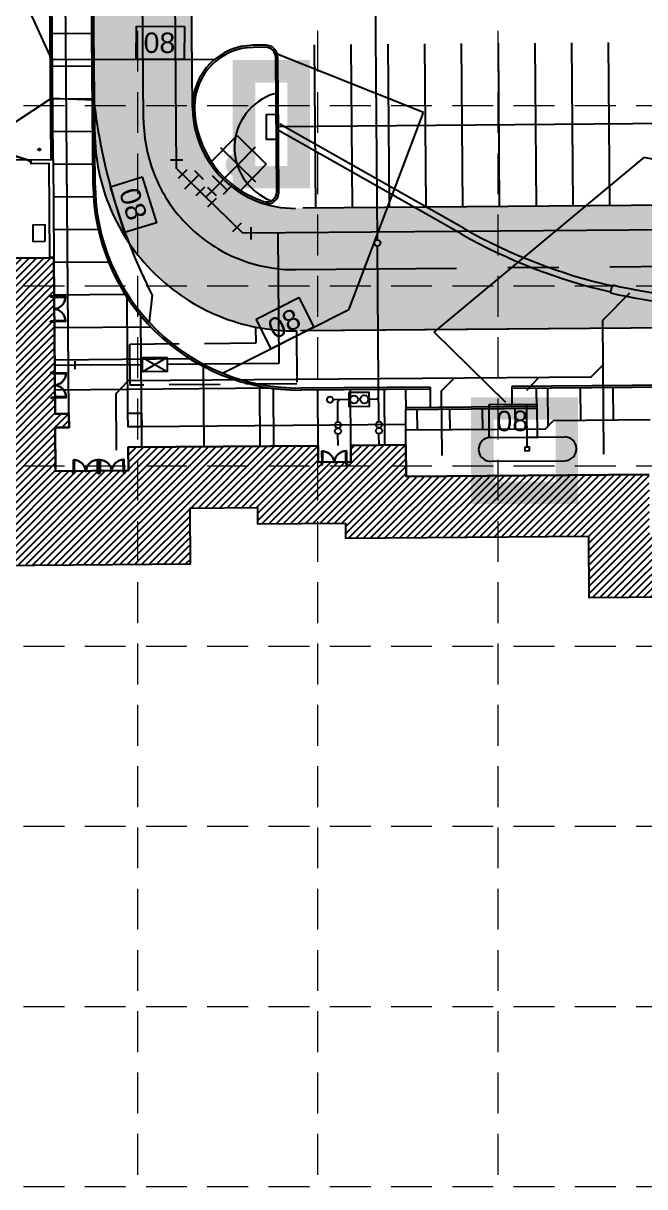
# Model space of a CAD drawing. Header units: feet. Extents: x 2467609 to 2470436, y 7119976 to 7121745.
# Drawn here: x 2468465.2 to 2468617.3, y 7120860.5 to 7121145.3 of the extents above; entities that cross this region are included whole.
import ezdxf
from ezdxf.enums import TextEntityAlignment as Align

# ---------------------------------------------------------------- set-up
doc = ezdxf.new("R2010")
doc.units = ezdxf.units.FT
doc.header["$LTSCALE"] = 100
doc.header["$MEASUREMENT"] = 0
for name, pattern in [('06117 BASE$0$CENTER2', [1.125, 0.75, -0.125, 0.125, -0.125]), ('06117 BASE$0$STRIPE', [1.2, 1, -0.2]), ('06117 WS Base$0$DASHED_SS3', [1.1, 1, -0.1]), ('06117 WS Base$0$HIDDEN2', [0.1875, 0.125, -0.0625]), ('HIDDEN', [0.375, 0.25, -0.125]), ('SDASH', [0.15, 0.1, -0.05]), ('STRIPE', [1.2, 1, -0.2])]:
    doc.linetypes.add(name, pattern=pattern)
for name, color, linetype, lineweight in [('06117 BASE$0$A-BLDG1-HATCH', 253, 'Continuous', 25), ('06117 BASE$0$A-Door-Outside', 253, 'Continuous', 30), ('06117 BASE$0$A-DUMPSTER', 8, 'Continuous', 25), ('06117 BASE$0$C-sidewk-strip', 253, 'Continuous', 25), ('06117 BASE$0$CP Inlet', 253, 'Continuous', 25), ('06117 BASE$0$CPCL', 253, '06117 BASE$0$CENTER2', 25), ('06117 BASE$0$CPCURB', 8, 'Continuous', 25), ('06117 BASE$0$CPCURB2', 8, 'Continuous', 25), ('06117 BASE$0$CPSTRIPE', 253, 'Continuous', 25), ('06117 BASE$0$CPWALK', 8, 'Continuous', 25)]:
    doc.layers.add(name, color=color, linetype=linetype, lineweight=lineweight)
for name, color, linetype in [('06117 BASE$0$BLDG-Exterior', 3, 'Continuous'), ('06117 BASE$0$firelane', 8, '06117 BASE$0$STRIPE'), ('06117 WS Base$0$CPFIT', 7, 'Continuous'), ('06117 WS Base$0$CPSEWER', 7, '06117 WS Base$0$DASHED_SS3'), ('06117 WS Base$0$CPSEWER-FIT1', 8, 'Continuous'), ('06117 WS Base$0$CPSEWER-FIT2', 7, 'Continuous'), ('06117 WS Base$0$CPWATER', 7, 'Continuous'), ('06117 WS Base$0$CPWATER Connect', 7, 'Continuous'), ('06117 WS Base$0$WTR-ESMT', 8, '06117 WS Base$0$HIDDEN2'), ('CPCONT', 253, 'Continuous'), ('FIRELANE-HATCH', 253, 'STRIPE'), ('GRID', 254, 'HIDDEN'), ('proposed ec', 6, 'SDASH')]:
    doc.layers.add(name, color=color, linetype=linetype)
doc.styles.get("Standard").update_dxf_attribs({"font": 'ARIAL.TTF'})
pattern_1 = [(45, (0, 0), (-0.88388347648, 0.88388347648), [])]

# ---------------------------------------------------------------- blocks, each defined once
blk = doc.blocks.new('*U112')
at = {"layer": '06117 BASE$0$A-Door-Outside', "color": 7, "linetype": 'Continuous', "lineweight": 30}
for points in [[(2, 8), (3.75, 8), (3.75, 44), (2, 44)], [(74, 8), (72.25, 8), (72.25, 44), (74, 44)], [(2, 0), (0, 0), (0, 8), (2, 8)], [(2, 4.25), (2.625, 4.25), (2.625, 6.25), (2, 6.25)], [(74, 4.25), (73.375, 4.25), (73.375, 6.25), (74, 6.25)], [(74, 0), (76, 0), (76, 8), (74, 8)]]:
    blk.add_lwpolyline(points, close=True, dxfattribs=at)
blk.add_arc((2, 8), 36, 0, 90, dxfattribs=at)
at = {"layer": '06117 BASE$0$A-Door-Outside', "color": 7, "linetype": 'Continuous', "lineweight": 30, "extrusion": (0, 0, -1)}
blk.add_arc((-74, 8), 36, 0, 90, dxfattribs=at)
blk = doc.blocks.new('*U113')
at = {"layer": '06117 BASE$0$A-Door-Outside', "color": 7, "linetype": 'Continuous', "lineweight": 30}
for points in [[(2, 8), (3.75, 8), (3.75, 44), (2, 44)], [(74, 8), (72.25, 8), (72.25, 44), (74, 44)], [(2, 0), (0, 0), (0, 8), (2, 8)], [(2, 4.25), (2.625, 4.25), (2.625, 6.25), (2, 6.25)], [(74, 4.25), (73.375, 4.25), (73.375, 6.25), (74, 6.25)], [(74, 0), (76, 0), (76, 8), (74, 8)]]:
    blk.add_lwpolyline(points, close=True, dxfattribs=at)
blk.add_arc((2, 8), 36, 0, 90, dxfattribs=at)
at = {"layer": '06117 BASE$0$A-Door-Outside', "color": 7, "linetype": 'Continuous', "lineweight": 30, "extrusion": (0, 0, -1)}
blk.add_arc((-74, 8), 36, 0, 90, dxfattribs=at)
blk = doc.blocks.new('*U119')
at = {"layer": '06117 BASE$0$A-Door-Outside', "color": 7, "linetype": 'Continuous', "lineweight": 30}
for points in [[(2, 4), (3.75, 4), (3.75, 40), (2, 40)], [(74, 4), (72.25, 4), (72.25, 40), (74, 40)], [(2, 0), (0, 0), (0, 4), (2, 4)], [(2, 0.25), (2.625, 0.25), (2.625, 2.25), (2, 2.25)], [(74, 0.25), (73.375, 0.25), (73.375, 2.25), (74, 2.25)], [(74, 0), (76, 0), (76, 4), (74, 4)]]:
    blk.add_lwpolyline(points, close=True, dxfattribs=at)
at = {"layer": '06117 BASE$0$A-Door-Outside', "color": 7, "linetype": 'Continuous', "lineweight": 30, "extrusion": (0, 0, -1)}
blk.add_arc((-2, 4), 36, 90, 180, dxfattribs=at)
at = {"layer": '06117 BASE$0$A-Door-Outside', "color": 7, "linetype": 'Continuous', "lineweight": 30}
blk.add_arc((74, 4), 36, 90, 180, dxfattribs=at)
blk = doc.blocks.new('*U120')
at = {"layer": '06117 BASE$0$A-Door-Outside', "color": 7, "linetype": 'Continuous', "lineweight": 30}
for points in [[(2, 4), (3.75, 4), (3.75, 40), (2, 40)], [(74, 4), (72.25, 4), (72.25, 40), (74, 40)], [(2, 0), (0, 0), (0, 4), (2, 4)], [(2, 0.25), (2.625, 0.25), (2.625, 2.25), (2, 2.25)], [(74, 0.25), (73.375, 0.25), (73.375, 2.25), (74, 2.25)], [(74, 0), (76, 0), (76, 4), (74, 4)]]:
    blk.add_lwpolyline(points, close=True, dxfattribs=at)
at = {"layer": '06117 BASE$0$A-Door-Outside', "color": 7, "linetype": 'Continuous', "lineweight": 30, "extrusion": (0, 0, -1)}
blk.add_arc((-2, 4), 36, 90, 180, dxfattribs=at)
at = {"layer": '06117 BASE$0$A-Door-Outside', "color": 7, "linetype": 'Continuous', "lineweight": 30}
blk.add_arc((74, 4), 36, 90, 180, dxfattribs=at)
blk = doc.blocks.new('*U121')
at = {"layer": '06117 BASE$0$A-Door-Outside', "color": 7, "linetype": 'Continuous', "lineweight": 30}
for points in [[(2, 4), (3.75, 4), (3.75, 40), (2, 40)], [(74, 4), (72.25, 4), (72.25, 40), (74, 40)], [(2, 0), (0, 0), (0, 4), (2, 4)], [(2, 0.25), (2.625, 0.25), (2.625, 2.25), (2, 2.25)], [(74, 0.25), (73.375, 0.25), (73.375, 2.25), (74, 2.25)], [(74, 0), (76, 0), (76, 4), (74, 4)]]:
    blk.add_lwpolyline(points, close=True, dxfattribs=at)
at = {"layer": '06117 BASE$0$A-Door-Outside', "color": 7, "linetype": 'Continuous', "lineweight": 30, "extrusion": (0, 0, -1)}
blk.add_arc((-2, 4), 36, 90, 180, dxfattribs=at)
at = {"layer": '06117 BASE$0$A-Door-Outside', "color": 7, "linetype": 'Continuous', "lineweight": 30}
blk.add_arc((74, 4), 36, 90, 180, dxfattribs=at)

msp = doc.modelspace()

# ---------------------------------------------------------------- hatches: boundary and pattern name
at = {"layer": '06117 BASE$0$A-BLDG1-HATCH'}
h = msp.add_hatch(dxfattribs=at)
h.set_pattern_fill('ANSI31', color=255, scale=10, style=0)
h.set_pattern_definition(pattern_1)
h.paths.add_polyline_path([(2468291.78, 7120948.54), (2468328.58, 7121013.5), (2468327.88, 7121013.87), (2468344.03, 7121042.29), (2468345.84, 7121045.48), (2468347.18, 7121047.85), (2468366.99, 7121048.01), (2468366.68, 7121087.01), (2468394.84, 7121087.21), (2468394.88, 7121082.57), (2468403.21, 7121082.64), (2468403.18, 7121087.31), (2468472.67, 7121087.87), (2468472.98, 7121049.71), (2468476.32, 7121049.73), (2468476.39, 7121046.4), (2468473.01, 7121046.33), (2468473.1, 7121035.71), (2468490.93, 7121035.85), (2468490.88, 7121041.52), (2468537.38, 7121041.9), (2468537.42, 7121037.9), (2468545.42, 7121037.96), (2468545.38, 7121041.96), (2468558.88, 7121042.09), (2468558.94, 7121034.41), (2468618.44, 7121034.89), (2468618.56, 7121019.89), (2468638.23, 7121020.05), (2468638.31, 7121010.38), (2468722.64, 7121011.07), (2468722.97, 7120977.07), (2468718.92, 7120977.04), (2468718.99, 7120968.04), (2468799.99, 7120968.7), (2468800.35, 7120923.87), (2468779.19, 7120923.7), (2468779.76, 7120853.03), (2468775.76, 7120853), (2468775.83, 7120845), (2468779.83, 7120845.03), (2468780.1, 7120811.37), (2468776.1, 7120811.33), (2468776.17, 7120803.33), (2468780.17, 7120803.37), (2468780.44, 7120769.37), (2468711.11, 7120768.8), (2468711.08, 7120773.05), (2468698.08, 7120772.95), (2468698.35, 7120739.36), (2468574.02, 7120738.35), (2468573.99, 7120742.35), (2468560.32, 7120742.24), (2468560.42, 7120730.24), (2468440.09, 7120729.26), (2468439.83, 7120761.76), (2468370.5, 7120761.2), (2468370.27, 7120788.61), (2468341.27, 7120788.38), (2468341.11, 7120808.37), (2468297.11, 7120808.02), (2468296.87, 7120838), (2468275.41, 7120850.16), (2468272.12, 7120844.36), (2468274.3, 7120843.13), (2468272.49, 7120839.94), (2468269.3, 7120841.74), (2468270.53, 7120843.92), (2468243.27, 7120859.36), (2468242.04, 7120857.19), (2468238.85, 7120859), (2468240.65, 7120862.19), (2468242.82, 7120860.96), (2468249.73, 7120873.13), (2468247.55, 7120874.37), (2468249.36, 7120877.56), (2468251.54, 7120876.32), (2468258.44, 7120888.51), (2468256.26, 7120889.74), (2468258.07, 7120892.93), (2468259.74, 7120891.98)])
h.paths.add_polyline_path([(2468381.84, 7121067.46), (2468418.34, 7121067.76), (2468418.3, 7121072.43), (2468457.8, 7121072.75), (2468458.29, 7121012.59), (2468506.12, 7121012.98), (2468506.01, 7121026.64), (2468522.51, 7121026.78), (2468522.54, 7121022.78), (2468544.04, 7121022.95), (2468544.07, 7121019.28), (2468603.57, 7121019.77), (2468603.69, 7121004.77), (2468623.35, 7121004.93), (2468623.43, 7120995.26), (2468707.76, 7120995.95), (2468707.8, 7120991.95), (2468703.8, 7120991.92), (2468704.11, 7120952.92), (2468785.11, 7120953.58), (2468785.23, 7120938.75), (2468764.07, 7120938.57), (2468764.64, 7120867.91), (2468760.64, 7120867.88), (2468760.95, 7120829.88), (2468764.95, 7120829.91), (2468764.98, 7120826.24), (2468760.98, 7120826.21), (2468761.29, 7120788.21), (2468765.29, 7120788.24), (2468765.32, 7120784.24), (2468725.99, 7120783.92), (2468725.96, 7120787.92), (2468682.96, 7120787.57), (2468683.23, 7120754.24), (2468590.23, 7120753.48), (2468590.2, 7120757.48), (2468546.2, 7120757.13), (2468546.3, 7120745.13), (2468455.97, 7120744.39), (2468455.7, 7120776.89), (2468386.37, 7120776.33), (2468386.15, 7120803.74), (2468356.15, 7120803.5), (2468355.99, 7120823.5), (2468311.99, 7120823.14), (2468311.8, 7120846.78), (2468266.34, 7120872.53), (2468305.12, 7120940.98), (2468316.62, 7120961.28), (2468349.32, 7121019), (2468348.38, 7121019.53), (2468355.96, 7121032.92), (2468382.12, 7121033.13)], flags=16)
h = msp.add_hatch(dxfattribs=at)
h.set_pattern_fill('ANSI31', color=255, scale=10, style=0)
h.set_pattern_definition(pattern_1)
h.paths.add_polyline_path([(2468291.78, 7120948.54), (2468328.58, 7121013.5), (2468327.88, 7121013.87), (2468344.03, 7121042.29), (2468345.84, 7121045.48), (2468347.18, 7121047.85), (2468366.99, 7121048.01), (2468366.68, 7121087.01), (2468394.84, 7121087.21), (2468394.88, 7121082.57), (2468403.21, 7121082.64), (2468403.18, 7121087.31), (2468472.67, 7121087.87), (2468472.98, 7121049.71), (2468476.32, 7121049.73), (2468476.39, 7121046.4), (2468473.01, 7121046.33), (2468473.1, 7121035.71), (2468490.93, 7121035.85), (2468490.88, 7121041.52), (2468537.38, 7121041.9), (2468537.42, 7121037.9), (2468545.42, 7121037.96), (2468545.38, 7121041.96), (2468558.88, 7121042.09), (2468558.94, 7121034.41), (2468618.44, 7121034.89), (2468618.56, 7121019.89), (2468638.23, 7121020.05), (2468638.31, 7121010.38), (2468722.64, 7121011.07), (2468722.97, 7120977.07), (2468718.92, 7120977.04), (2468718.99, 7120968.04), (2468799.99, 7120968.7), (2468800.35, 7120923.87), (2468779.19, 7120923.7), (2468779.76, 7120853.03), (2468775.76, 7120853), (2468775.83, 7120845), (2468779.83, 7120845.03), (2468780.1, 7120811.37), (2468776.1, 7120811.33), (2468776.17, 7120803.33), (2468780.17, 7120803.37), (2468780.44, 7120769.37), (2468711.11, 7120768.8), (2468711.08, 7120773.05), (2468698.08, 7120772.95), (2468698.35, 7120739.36), (2468574.02, 7120738.35), (2468573.99, 7120742.35), (2468560.32, 7120742.24), (2468560.42, 7120730.24), (2468440.09, 7120729.26), (2468439.83, 7120761.76), (2468370.5, 7120761.2), (2468370.27, 7120788.61), (2468341.27, 7120788.38), (2468341.11, 7120808.37), (2468297.11, 7120808.02), (2468296.87, 7120838), (2468275.41, 7120850.16), (2468272.12, 7120844.36), (2468274.3, 7120843.13), (2468272.49, 7120839.94), (2468269.3, 7120841.74), (2468270.53, 7120843.92), (2468243.27, 7120859.36), (2468242.04, 7120857.19), (2468238.85, 7120859), (2468240.65, 7120862.19), (2468242.82, 7120860.96), (2468249.73, 7120873.13), (2468247.55, 7120874.37), (2468249.36, 7120877.56), (2468251.54, 7120876.32), (2468258.44, 7120888.51), (2468256.26, 7120889.74), (2468258.07, 7120892.93), (2468259.74, 7120891.98)])
h.paths.add_polyline_path([(2468381.84, 7121067.46), (2468418.34, 7121067.76), (2468418.3, 7121072.43), (2468457.8, 7121072.75), (2468458.29, 7121012.59), (2468506.12, 7121012.98), (2468506.01, 7121026.64), (2468522.51, 7121026.78), (2468522.54, 7121022.78), (2468544.04, 7121022.95), (2468544.07, 7121019.28), (2468603.57, 7121019.77), (2468603.69, 7121004.77), (2468623.35, 7121004.93), (2468623.43, 7120995.26), (2468707.76, 7120995.95), (2468707.8, 7120991.95), (2468703.8, 7120991.92), (2468704.11, 7120952.92), (2468785.11, 7120953.58), (2468785.23, 7120938.75), (2468764.07, 7120938.57), (2468764.64, 7120867.91), (2468760.64, 7120867.88), (2468760.95, 7120829.88), (2468764.95, 7120829.91), (2468764.98, 7120826.24), (2468760.98, 7120826.21), (2468761.29, 7120788.21), (2468765.29, 7120788.24), (2468765.32, 7120784.24), (2468725.99, 7120783.92), (2468725.96, 7120787.92), (2468682.96, 7120787.57), (2468683.23, 7120754.24), (2468590.23, 7120753.48), (2468590.2, 7120757.48), (2468546.2, 7120757.13), (2468546.3, 7120745.13), (2468455.97, 7120744.39), (2468455.7, 7120776.89), (2468386.37, 7120776.33), (2468386.15, 7120803.74), (2468356.15, 7120803.5), (2468355.99, 7120823.5), (2468311.99, 7120823.14), (2468311.8, 7120846.78), (2468266.34, 7120872.53), (2468305.12, 7120940.98), (2468316.62, 7120961.28), (2468349.32, 7121019), (2468348.38, 7121019.53), (2468355.96, 7121032.92), (2468382.12, 7121033.13)], flags=16)
at = {"layer": 'FIRELANE-HATCH'}
h = msp.add_hatch(color=9, dxfattribs=at)
h.paths.add_polyline_path([(2468922.97, 7121187.19, -0.414214), (2468942.81, 7121207.35), (2469278.26, 7121210.08), (2469277.9, 7121254.08, -0.414214), (2469297.74, 7121274.24), (2469375.13, 7121274.87, -0.137354), (2469390.75, 7121270.64), (2469629.71, 7121128.09, -0.261956), (2469644.34, 7121102.57), (2469645.12, 7121007.13, 0.414214), (2469699.55, 7120953.58), (2469751.67, 7120954, 0.261956), (2469797.6, 7120980.33), (2469803.18, 7120989.68, 0.414214), (2469784.47, 7121063.72), (2469403.04, 7121291.25, 0.137354), (2469374.94, 7121298.87), (2468491.92, 7121291.68, -0.131652), (2468476.89, 7121295.58), (2468199.89, 7121452.51, -0.072593), (2468186.2, 7121463.15, 0.206219), (2468142.45, 7121481.57), (2467847.8, 7121479.17), (2467848.23, 7121449.17), (2468142.69, 7121451.57, -0.577353), (2468169.04, 7121406.78), (2467935.49, 7120994.55, -0.266268), (2467909.82, 7120979.34), (2467855.02, 7120978.55), (2467855.45, 7120948.56), (2467910.25, 7120949.35, 0.266268), (2467961.59, 7120979.76), (2468192.67, 7121387.64, -0.414214), (2468233.56, 7121398.96), (2468336.11, 7121340.86, -0.414214), (2468347.43, 7121299.97), (2468320.22, 7121251.95, 0.414214), (2468338.7, 7121185.16), (2468373.42, 7121165.49, 0.57735), (2468446.57, 7121208.52), (2468446.28, 7121243.96, -1), (2468481.65, 7121244.25), (2468482.67, 7121118.6, 0.414214), (2468532.07, 7121070), (2468873.9, 7121072.79, -0.414214), (2468894.07, 7121052.95), (2468895.4, 7120889.72), (2468884.83, 7120735.24, -0.392002), (2468855.14, 7120707.29), (2468450.27, 7120703.99, -0.131652), (2468375.11, 7120723.48), (2468264.21, 7120786.31, 0.463862), (2468102.32, 7120726.63, 0.45081), (2468173.2, 7120596.29), (2468276.95, 7120572.47, -0.347281), (2468315.76, 7120524.14), (2468315.82, 7120517.93), (2468339.81, 7120518.12), (2468339.76, 7120524.34, 0.347281), (2468282.32, 7120595.86), (2468178.57, 7120619.68, -0.45081), (2468124.87, 7120718.42, -0.463862), (2468252.38, 7120765.43), (2468363.28, 7120702.6, 0.131652), (2468450.47, 7120679.99), (2468832.08, 7120683.1, -0.414214), (2468867.36, 7120648.39), (2468868.39, 7120522.43), (2468892.38, 7120522.62), (2468891.26, 7120660.62), (2468903.26, 7120660.72), (2468904.38, 7120522.72), (2468928.38, 7120522.92)])
h.paths.add_polyline_path([(2468873.66, 7121102.78), (2468531.82, 7121100, -0.414214), (2468506.62, 7121124.8), (2468505.62, 7121247.79, -0.414214), (2468525.46, 7121267.95), (2468872.29, 7121270.78, -0.414214), (2468892.45, 7121250.94), (2468893.5, 7121122.95, -0.414214)], flags=16)
h.paths.add_polyline_path([(2468942.29, 7121271.35), (2469233.74, 7121273.72, -1), (2469234.06, 7121233.72), (2468942.62, 7121231.35, -1)], flags=16)
h.paths.add_polyline_path([(2468385.25, 7121186.37), (2468350.53, 7121206.04, -0.414214), (2468341.1, 7121240.12), (2468370.77, 7121292.49, -0.414214), (2468404.85, 7121301.92), (2468409.33, 7121299.38, -0.267949), (2468422.01, 7121277.83), (2468422.57, 7121208.33, -0.57735)], flags=16)
h.paths.add_polyline_path([(2469698.85, 7121086.85), (2469772.17, 7121043.11, -0.414214), (2469782.57, 7121001.98), (2469776.99, 7120992.63, -0.261956), (2469751.47, 7120978), (2469699.36, 7120977.57, -0.414214), (2469669.11, 7121007.33), (2469668.61, 7121069.51, -0.584841)], flags=16)

# ---------------------------------------------------------------- linework, layer by layer
at = {"layer": '06117 BASE$0$A-BLDG1-HATCH', "color": 255}
for points in [[(2468403.18, 7121087.31), (2468472.67, 7121087.87), (2468472.98, 7121049.71), (2468476.32, 7121049.73), (2468476.39, 7121046.4), (2468473.01, 7121046.33), (2468473.1, 7121035.71), (2468490.93, 7121035.85), (2468490.88, 7121041.52), (2468537.38, 7121041.9), (2468537.42, 7121037.9), (2468545.42, 7121037.96), (2468545.38, 7121041.96), (2468558.88, 7121042.09), (2468558.94, 7121034.41), (2468618.44, 7121034.89)], [(2468403.18, 7121087.31), (2468472.67, 7121087.87), (2468472.98, 7121049.71), (2468476.32, 7121049.73), (2468476.39, 7121046.4), (2468473.01, 7121046.33), (2468473.1, 7121035.71), (2468490.93, 7121035.85), (2468490.88, 7121041.52), (2468537.38, 7121041.9), (2468537.42, 7121037.9), (2468545.42, 7121037.96), (2468545.38, 7121041.96), (2468558.88, 7121042.09), (2468558.94, 7121034.41), (2468618.44, 7121034.89)], [(2468458.29, 7121012.59), (2468506.12, 7121012.98), (2468506.01, 7121026.64), (2468522.51, 7121026.78), (2468522.54, 7121022.78), (2468544.04, 7121022.95), (2468544.07, 7121019.28), (2468603.57, 7121019.77), (2468603.69, 7121004.77), (2468623.35, 7121004.93), (2468623.43, 7120995.26), (2468707.76, 7120995.95), (2468707.8, 7120991.95), (2468703.8, 7120991.92), (2468704.11, 7120952.92), (2468785.11, 7120953.58), (2468785.23, 7120938.75), (2468764.07, 7120938.57), (2468764.64, 7120867.91), (2468760.64, 7120867.88), (2468760.95, 7120829.88)], [(2468458.29, 7121012.59), (2468506.12, 7121012.98), (2468506.01, 7121026.64), (2468522.51, 7121026.78), (2468522.54, 7121022.78), (2468544.04, 7121022.95), (2468544.07, 7121019.28), (2468603.57, 7121019.77), (2468603.69, 7121004.77), (2468623.35, 7121004.93), (2468623.43, 7120995.26), (2468707.76, 7120995.95), (2468707.8, 7120991.95), (2468703.8, 7120991.92), (2468704.11, 7120952.92), (2468785.11, 7120953.58), (2468785.23, 7120938.75), (2468764.07, 7120938.57), (2468764.64, 7120867.91), (2468760.64, 7120867.88), (2468760.95, 7120829.88)]]:
    msp.add_lwpolyline(points, dxfattribs=at)
msp.add_lwpolyline([(2468494.18, 7121046.55), (2468490.84, 7121046.52), (2468490.82, 7121049.85), (2468494.15, 7121049.88)], close=True, dxfattribs=at)
msp.add_lwpolyline([(2468494.18, 7121046.55), (2468490.84, 7121046.52), (2468490.82, 7121049.85), (2468494.15, 7121049.88)], close=True, dxfattribs=at)
at = {"layer": '06117 BASE$0$A-DUMPSTER'}
msp.add_line((2468467.14, 7121111.91), (2468453.81, 7121111.8), dxfattribs=at)
msp.add_line((2468467.14, 7121111.91), (2468453.81, 7121111.8), dxfattribs=at)
at = {"layer": '06117 BASE$0$A-DUMPSTER', "linetype": 'Continuous'}
for points in [[(2468460.82, 7121113.68), (2468466.64, 7121111.78), (2468466.59, 7121111.63), (2468460.77, 7121113.52)], [(2468460.82, 7121113.68), (2468466.64, 7121111.78), (2468466.59, 7121111.63), (2468460.77, 7121113.52)], [(2468466.64, 7121111.78), (2468466.59, 7121111.63), (2468466.62, 7121111.62), (2468466.67, 7121111.77)], [(2468466.64, 7121111.78), (2468466.59, 7121111.63), (2468466.62, 7121111.62), (2468466.67, 7121111.77)]]:
    msp.add_lwpolyline(points, close=True, dxfattribs=at)
at = {"layer": '06117 BASE$0$A-DUMPSTER'}
for points in [[(2468472.67, 7121087.95), (2468471.67, 7121087.95), (2468471.49, 7121110.95), (2468467.15, 7121110.91), (2468467.14, 7121111.91), (2468472.48, 7121111.95)], [(2468472.67, 7121087.95), (2468471.67, 7121087.95), (2468471.49, 7121110.95), (2468467.15, 7121110.91), (2468467.14, 7121111.91), (2468472.48, 7121111.95)], [(2468470.56, 7121091.94), (2468470.53, 7121095.94), (2468467.53, 7121095.91), (2468467.56, 7121091.91)], [(2468470.56, 7121091.94), (2468470.53, 7121095.94), (2468467.53, 7121095.91), (2468467.56, 7121091.91)]]:
    msp.add_lwpolyline(points, close=True, dxfattribs=at)
for centre, radius in [((2468469.12, 7121114.43), 0.25), ((2468469.12, 7121114.43), 0.25), ((2468466.86, 7121111.62), 0.2), ((2468466.86, 7121111.62), 0.2), ((2468466.86, 7121111.62), 0.169), ((2468466.86, 7121111.62), 0.169)]:
    msp.add_circle(centre, radius, dxfattribs=at)
at = {"layer": '06117 BASE$0$A-DUMPSTER', "linetype": 'Continuous'}
for centre, start, end in [((2468466.63, 7121111.56), 59.1514, 105.1258), ((2468466.63, 7121111.56), 59.1514, 105.1258), ((2468466.71, 7121111.81), 218.8575, 264.8319), ((2468466.71, 7121111.81), 218.8575, 264.8319)]:
    msp.add_arc(centre, 0.0559, start, end, dxfattribs=at)
at = {"layer": '06117 BASE$0$BLDG-Exterior', "color": 7}
msp.add_lwpolyline([(2468618.44, 7121034.89), (2468558.94, 7121034.41), (2468558.88, 7121042.09), (2468545.38, 7121041.96), (2468545.42, 7121037.96), (2468537.42, 7121037.9), (2468537.38, 7121041.9), (2468490.88, 7121041.52), (2468490.93, 7121035.85), (2468473.1, 7121035.71), (2468473.01, 7121046.33), (2468476.39, 7121046.4), (2468476.32, 7121049.73), (2468472.98, 7121049.71), (2468472.67, 7121087.87), (2468403.18, 7121087.31)], dxfattribs=at)
msp.add_lwpolyline([(2468618.44, 7121034.89), (2468558.94, 7121034.41), (2468558.88, 7121042.09), (2468545.38, 7121041.96), (2468545.42, 7121037.96), (2468537.42, 7121037.9), (2468537.38, 7121041.9), (2468490.88, 7121041.52), (2468490.93, 7121035.85), (2468473.1, 7121035.71), (2468473.01, 7121046.33), (2468476.39, 7121046.4), (2468476.32, 7121049.73), (2468472.98, 7121049.71), (2468472.67, 7121087.87), (2468403.18, 7121087.31)], dxfattribs=at)
msp.add_lwpolyline([(2468494.18, 7121046.55), (2468490.84, 7121046.52), (2468490.82, 7121049.85), (2468494.15, 7121049.88)], close=True, dxfattribs=at)
msp.add_lwpolyline([(2468494.18, 7121046.55), (2468490.84, 7121046.52), (2468490.82, 7121049.85), (2468494.15, 7121049.88)], close=True, dxfattribs=at)
at = {"layer": '06117 BASE$0$C-sidewk-strip'}
for p, q in [((2468476.32, 7121049.73), (2468474.95, 7121217.84)), ((2468476.32, 7121049.73), (2468474.95, 7121217.84)), ((2468481.97, 7121142.83), (2468472.23, 7121142.75)), ((2468481.97, 7121142.83), (2468472.23, 7121142.75)), ((2468482.04, 7121134.83), (2468472.29, 7121134.75)), ((2468482.04, 7121134.83), (2468472.29, 7121134.75)), ((2468482.1, 7121126.83), (2468472.36, 7121126.75)), ((2468482.1, 7121126.83), (2468472.36, 7121126.75)), ((2468482.17, 7121118.83), (2468472.42, 7121118.75)), ((2468482.17, 7121118.83), (2468472.42, 7121118.75)), ((2468482.23, 7121110.83), (2468472.49, 7121110.75)), ((2468482.23, 7121110.83), (2468472.49, 7121110.75)), ((2468476.32, 7121049.73), (2468475.82, 7121110.78)), ((2468476.32, 7121049.73), (2468475.82, 7121110.78)), ((2468482.37, 7121102.83), (2468472.55, 7121102.75)), ((2468482.37, 7121102.83), (2468472.55, 7121102.75)), ((2468483.53, 7121094.84), (2468472.62, 7121094.75)), ((2468483.53, 7121094.84), (2468472.62, 7121094.75)), ((2468486.05, 7121086.86), (2468472.68, 7121086.75)), ((2468486.05, 7121086.86), (2468472.68, 7121086.75)), ((2468490.17, 7121078.89), (2468472.75, 7121078.75)), ((2468490.17, 7121078.89), (2468472.75, 7121078.75)), ((2468490.82, 7121049.85), (2468490.59, 7121078.25)), ((2468490.82, 7121049.85), (2468490.59, 7121078.25)), ((2468494.22, 7121041.55), (2468493.96, 7121073.71)), ((2468494.22, 7121041.55), (2468493.96, 7121073.71)), ((2468496.43, 7121070.94), (2468472.81, 7121070.75)), ((2468496.43, 7121070.94), (2468472.81, 7121070.75)), ((2468506.06, 7121063.15), (2468472.88, 7121062.88)), ((2468506.06, 7121063.15), (2468472.88, 7121062.88)), ((2468509.47, 7121041.67), (2468509.31, 7121061.29)), ((2468509.47, 7121041.67), (2468509.31, 7121061.29)), ((2468525.95, 7121055.97), (2468472.94, 7121055.54)), ((2468525.95, 7121055.97), (2468472.94, 7121055.54)), ((2468523.22, 7121041.78), (2468523.1, 7121056.44)), ((2468523.22, 7121041.78), (2468523.1, 7121056.44)), ((2468526.55, 7121041.81), (2468526.44, 7121055.91)), ((2468526.55, 7121041.81), (2468526.44, 7121055.91)), ((2468537.38, 7121041.9), (2468537.27, 7121055.54)), ((2468537.38, 7121041.9), (2468537.27, 7121055.54)), ((2468545.38, 7121041.96), (2468545.27, 7121055.61)), ((2468545.38, 7121041.96), (2468545.27, 7121055.61)), ((2468553.72, 7121042.04), (2468553.6, 7121055.68)), ((2468553.72, 7121042.04), (2468553.6, 7121055.68)), ((2468593.68, 7121046.76), (2468593.6, 7121056)), ((2468593.68, 7121046.76), (2468593.6, 7121056)), ((2468601.67, 7121048.07), (2468601.6, 7121056.07)), ((2468601.67, 7121048.07), (2468601.6, 7121056.07)), ((2468609.67, 7121048.13), (2468609.6, 7121056.13)), ((2468609.67, 7121048.13), (2468609.6, 7121056.13)), ((2468558.85, 7121045.72), (2468558.81, 7121050.72)), ((2468558.85, 7121045.72), (2468558.81, 7121050.72)), ((2468561.69, 7121045.74), (2468561.65, 7121050.74)), ((2468561.69, 7121045.74), (2468561.65, 7121050.74)), ((2468569.69, 7121045.81), (2468569.64, 7121050.81)), ((2468569.69, 7121045.81), (2468569.64, 7121050.81)), ((2468577.69, 7121045.87), (2468577.64, 7121050.87)), ((2468577.69, 7121045.87), (2468577.64, 7121050.87)), ((2468585.69, 7121045.94), (2468585.64, 7121050.94)), ((2468585.69, 7121045.94), (2468585.64, 7121050.94)), ((2468558.84, 7121047.07), (2468494.18, 7121046.55)), ((2468558.84, 7121047.07), (2468494.18, 7121046.55))]:
    msp.add_line(p, q, dxfattribs=at)
at = {"layer": '06117 BASE$0$CP Inlet'}
msp.add_lwpolyline([(2468527.64, 7121122.97), (2468524.64, 7121122.94), (2468524.69, 7121116.94), (2468527.69, 7121116.97), (2468527.64, 7121122.97)], dxfattribs=at)
msp.add_lwpolyline([(2468527.64, 7121122.97), (2468524.64, 7121122.94), (2468524.69, 7121116.94), (2468527.69, 7121116.97), (2468527.64, 7121122.97)], dxfattribs=at)
msp.add_lwpolyline([(2468588.05, 7121041.61), (2468589.05, 7121041.62), (2468589.06, 7121040.62), (2468588.06, 7121040.61)], close=True, dxfattribs=at)
msp.add_lwpolyline([(2468588.05, 7121041.61), (2468589.05, 7121041.62), (2468589.06, 7121040.62), (2468588.06, 7121040.61)], close=True, dxfattribs=at)
at = {"layer": '06117 BASE$0$CPCL'}
for p, q in [((2468494.65, 7121121.7), (2468493.36, 7121279.69)), ((2468494.65, 7121121.7), (2468493.36, 7121279.69)), ((2468908.78, 7121088.07), (2468531.95, 7121085)), ((2468908.78, 7121088.07), (2468531.95, 7121085))]:
    msp.add_line(p, q, dxfattribs=at)
msp.add_arc((2468531.64, 7121122), 37, 180.4665, 270.4665, dxfattribs=at)
msp.add_arc((2468531.64, 7121122), 37, 180.4665, 270.4665, dxfattribs=at)
at = {"layer": '06117 BASE$0$CPCURB'}
for p, q in [((2468482.78, 7121105.6), (2468481.85, 7121219.6)), ((2468482.78, 7121105.6), (2468481.85, 7121219.6)), ((2468472.03, 7121111.87), (2468471.16, 7121219.51)), ((2468472.03, 7121111.87), (2468471.16, 7121219.51)), ((2468524.5, 7121139.94), (2468521.5, 7121139.92)), ((2468524.5, 7121139.94), (2468521.5, 7121139.92)), ((2468527.79, 7121104.11), (2468527.52, 7121136.97)), ((2468527.79, 7121104.11), (2468527.52, 7121136.97)), ((2468506.62, 7121124.8), (2468506.62, 7121124.8)), ((2468506.62, 7121124.8), (2468506.62, 7121124.8)), ((2468782.17, 7121058.04), (2468584.77, 7121056.43)), ((2468782.17, 7121058.04), (2468584.77, 7121056.43)), ((2468564.77, 7121056.27), (2468533.18, 7121056.01)), ((2468564.77, 7121056.27), (2468533.18, 7121056.01)), ((2468590.81, 7121051.48), (2468558.81, 7121051.22)), ((2468590.81, 7121051.48), (2468558.81, 7121051.22))]:
    msp.add_line(p, q, dxfattribs=at)
for centre, radius, start, end in [((2468521.62, 7121124.92), 15, 90.4665, 180.4665), ((2468521.62, 7121124.92), 15, 90.4665, 180.4665), ((2468524.52, 7121136.94), 3, 0.4665, 90.4665), ((2468524.52, 7121136.94), 3, 0.4665, 90.4665), ((2468531.62, 7121125), 25, 180.4665, 251.9135), ((2468531.62, 7121125), 25, 180.4665, 251.9135), ((2468532.77, 7121106.01), 50, 180.4665, 270.4665), ((2468532.77, 7121106.01), 50, 180.4665, 270.4665), ((2468524.79, 7121104.09), 3, 251.9135, 0.4665), ((2468524.79, 7121104.09), 3, 251.9135, 0.4665)]:
    msp.add_arc(centre, radius, start, end, dxfattribs=at)
at = {"layer": '06117 BASE$0$CPCURB2'}
for p, q in [((2468482.28, 7121105.6), (2468481.35, 7121219.59)), ((2468482.28, 7121105.6), (2468481.35, 7121219.59)), ((2468472.53, 7121111.87), (2468471.66, 7121219.51)), ((2468472.53, 7121111.87), (2468471.66, 7121219.51)), ((2468524.5, 7121139.44), (2468521.5, 7121139.42)), ((2468524.5, 7121139.44), (2468521.5, 7121139.42)), ((2468527.29, 7121104.11), (2468527.02, 7121136.96)), ((2468527.29, 7121104.11), (2468527.02, 7121136.96)), ((2468782.18, 7121057.54), (2468584.77, 7121055.93)), ((2468782.18, 7121057.54), (2468584.77, 7121055.93)), ((2468564.77, 7121055.77), (2468533.19, 7121055.51)), ((2468564.77, 7121055.77), (2468533.19, 7121055.51)), ((2468590.81, 7121050.98), (2468558.81, 7121050.72)), ((2468590.81, 7121050.98), (2468558.81, 7121050.72))]:
    msp.add_line(p, q, dxfattribs=at)
for centre, radius, start, end in [((2468521.62, 7121124.92), 14.5, 90.4665, 180.4665), ((2468521.62, 7121124.92), 14.5, 90.4665, 180.4665), ((2468524.52, 7121136.94), 2.5, 0.4665, 90.4665), ((2468524.52, 7121136.94), 2.5, 0.4665, 90.4665), ((2468531.62, 7121125), 24.5, 180.4665, 251.9135), ((2468531.62, 7121125), 24.5, 180.4665, 251.9135), ((2468532.77, 7121106.01), 50.5, 180.4665, 270.4665), ((2468532.77, 7121106.01), 50.5, 180.4665, 270.4665), ((2468524.79, 7121104.09), 2.5, 251.9135, 0.4665), ((2468524.79, 7121104.09), 2.5, 251.9135, 0.4665)]:
    msp.add_arc(centre, radius, start, end, dxfattribs=at)
at = {"layer": '06117 BASE$0$CPSTRIPE'}
for p, q in [((2468536.82, 7121100.04), (2468536.5, 7121140.04)), ((2468536.82, 7121100.04), (2468536.5, 7121140.04)), ((2468545.82, 7121100.11), (2468545.5, 7121140.11)), ((2468545.82, 7121100.11), (2468545.5, 7121140.11)), ((2468554.82, 7121100.19), (2468554.5, 7121140.19)), ((2468554.82, 7121100.19), (2468554.5, 7121140.19)), ((2468563.82, 7121100.26), (2468563.5, 7121140.26)), ((2468563.82, 7121100.26), (2468563.5, 7121140.26)), ((2468572.82, 7121100.33), (2468572.5, 7121140.33)), ((2468572.82, 7121100.33), (2468572.5, 7121140.33)), ((2468581.82, 7121100.41), (2468581.5, 7121140.41)), ((2468581.82, 7121100.41), (2468581.5, 7121140.41)), ((2468590.82, 7121100.48), (2468590.5, 7121140.48)), ((2468590.82, 7121100.48), (2468590.5, 7121140.48)), ((2468599.82, 7121100.55), (2468599.5, 7121140.55)), ((2468599.82, 7121100.55), (2468599.5, 7121140.55)), ((2468608.82, 7121100.63), (2468608.5, 7121140.63)), ((2468608.82, 7121100.63), (2468608.5, 7121140.63)), ((2468869.65, 7121122.75), (2468527.66, 7121119.97)), ((2468869.65, 7121122.75), (2468527.66, 7121119.97)), ((2468782.06, 7121072.04), (2468533.07, 7121070.01)), ((2468782.06, 7121072.04), (2468533.07, 7121070.01))]:
    msp.add_line(p, q, dxfattribs=at)
at = {"layer": '06117 BASE$0$CPWALK'}
for p, q in [((2468558.77, 7121055.72), (2468558.81, 7121050.72)), ((2468558.77, 7121055.72), (2468558.81, 7121050.72)), ((2468564.77, 7121056.27), (2468564.81, 7121051.27)), ((2468564.77, 7121056.27), (2468564.81, 7121051.27)), ((2468584.77, 7121056.43), (2468584.81, 7121051.43)), ((2468584.77, 7121056.43), (2468584.81, 7121051.43)), ((2468590.77, 7121055.98), (2468590.81, 7121050.98)), ((2468590.77, 7121055.98), (2468590.81, 7121050.98)), ((2468592.92, 7121046), (2468558.85, 7121045.72)), ((2468592.92, 7121046), (2468558.85, 7121045.72)), ((2468592.92, 7121046), (2468594.91, 7121048.01)), ((2468592.92, 7121046), (2468594.91, 7121048.01)), ((2468618.67, 7121048.21), (2468594.91, 7121048.01)), ((2468618.67, 7121048.21), (2468594.91, 7121048.01)), ((2468558.88, 7121042.09), (2468558.85, 7121045.72)), ((2468558.88, 7121042.09), (2468558.85, 7121045.72))]:
    msp.add_line(p, q, dxfattribs=at)
for points in [[(2468563.75, 7121053.55, 0, 0.52, 0), (2468562.15, 7121053.57, 0, 0, 0), (2468559.68, 7121053.57, 0, 0, 0)], [(2468563.75, 7121053.55, 0, 0.52, 0), (2468562.15, 7121053.57, 0, 0, 0), (2468559.68, 7121053.57, 0, 0, 0)], [(2468585.69, 7121053.83, 0, 0.52, 0), (2468587.29, 7121053.82, 0, 0, 0), (2468589.76, 7121053.82, 0, 0, 0)], [(2468585.69, 7121053.83, 0, 0.52, 0), (2468587.29, 7121053.82, 0, 0, 0), (2468589.76, 7121053.82, 0, 0, 0)]]:
    msp.add_lwpolyline(points, format="xyseb", dxfattribs=at)
at = {"layer": '06117 BASE$0$firelane'}
for p, q in [((2468506.62, 7121124.8), (2468505.62, 7121247.79)), ((2468506.62, 7121124.8), (2468505.62, 7121247.79)), ((2468482.67, 7121118.6), (2468481.65, 7121244.25)), ((2468482.67, 7121118.6), (2468481.65, 7121244.25)), ((2468873.66, 7121102.78), (2468531.82, 7121100)), ((2468873.66, 7121102.78), (2468531.82, 7121100)), ((2468873.9, 7121072.79), (2468532.07, 7121070)), ((2468873.9, 7121072.79), (2468532.07, 7121070))]:
    msp.add_line(p, q, dxfattribs=at)
for centre, radius in [((2468531.62, 7121125), 25), ((2468531.62, 7121125), 25), ((2468531.67, 7121119), 49), ((2468531.67, 7121119), 49)]:
    msp.add_arc(centre, radius, 180.4665, 270.4665, dxfattribs=at)
at = {"layer": '06117 WS Base$0$CPFIT'}
for p, q in [((2468513.47, 7121114.91), (2468522.03, 7121106.5)), ((2468513.47, 7121114.91), (2468522.03, 7121106.5)), ((2468521.96, 7121114.98), (2468517.75, 7121110.7)), ((2468521.96, 7121114.98), (2468517.75, 7121110.7)), ((2468504.23, 7121111.82), (2468501.23, 7121111.79)), ((2468504.23, 7121111.82), (2468501.23, 7121111.79)), ((2468505.22, 7121109.47), (2468503.12, 7121107.33)), ((2468505.22, 7121109.47), (2468503.12, 7121107.33)), ((2468507.12, 7121109.3), (2468509.24, 7121107.18)), ((2468507.12, 7121109.3), (2468509.24, 7121107.18)), ((2468508.18, 7121108.24), (2468504.65, 7121104.7)), ((2468508.18, 7121108.24), (2468504.65, 7121104.7)), ((2468515.13, 7121104.48), (2468511.53, 7121107.95)), ((2468515.13, 7121104.48), (2468511.53, 7121107.95)), ((2468509.55, 7121105.22), (2468507.44, 7121103.08)), ((2468509.55, 7121105.22), (2468507.44, 7121103.08)), ((2468510.25, 7121105.22), (2468512.39, 7121103.12)), ((2468510.25, 7121105.22), (2468512.39, 7121103.12)), ((2468516.18, 7121105.56), (2468514.09, 7121103.4)), ((2468516.18, 7121105.56), (2468514.09, 7121103.4)), ((2468512.4, 7121102.41), (2468510.29, 7121100.27)), ((2468512.4, 7121102.41), (2468510.29, 7121100.27)), ((2468518.54, 7121096.37), (2468516.43, 7121094.23)), ((2468518.54, 7121096.37), (2468516.43, 7121094.23)), ((2468520.9, 7121095.41), (2468520.92, 7121092.41)), ((2468520.9, 7121095.41), (2468520.92, 7121092.41)), ((2468494.39, 7121061.74), (2468477.89, 7121061.61)), ((2468494.39, 7121061.74), (2468477.89, 7121061.61))]:
    msp.add_line(p, q, dxfattribs=at)
at = {"layer": '06117 WS Base$0$CPFIT', "const_width": 3}
msp.add_lwpolyline([(2468516.69, 7121111.77, -1), (2468518.81, 7121109.64, -1)], format="xyb", close=True, dxfattribs=at)
msp.add_lwpolyline([(2468516.69, 7121111.77, -1), (2468518.81, 7121109.64, -1)], format="xyb", close=True, dxfattribs=at)
at = {"layer": '06117 WS Base$0$CPSEWER', "color": 7}
for p, q in [((2468551.88, 7121092.29), (2468551.37, 7121156.13)), ((2468551.88, 7121092.29), (2468551.37, 7121156.13)), ((2468552.17, 7121057.26), (2468551.9, 7121090.79)), ((2468552.17, 7121057.26), (2468551.9, 7121090.79))]:
    msp.add_line(p, q, dxfattribs=at)
at = {"layer": '06117 WS Base$0$CPSEWER-FIT1'}
for centre, radius in [((2468551.89, 7121091.54), 0.75), ((2468551.89, 7121091.54), 0.75), ((2468540.31, 7121053.18), 0.75), ((2468540.31, 7121053.18), 0.75), ((2468546.15, 7121053.23), 1), ((2468546.15, 7121053.23), 1), ((2468548.66, 7121053.25), 1), ((2468548.66, 7121053.25), 1), ((2468542.22, 7121046.97), 0.75), ((2468542.22, 7121046.97), 0.75), ((2468542.23, 7121045.47), 0.75), ((2468542.23, 7121045.47), 0.75), ((2468552.25, 7121047.05), 0.75), ((2468552.25, 7121047.05), 0.75), ((2468552.27, 7121045.55), 0.75), ((2468552.27, 7121045.55), 0.75)]:
    msp.add_circle(centre, radius, dxfattribs=at)
at = {"layer": '06117 WS Base$0$CPSEWER-FIT2'}
for p, q in [((2468552.25, 7121047.8), (2468552.17, 7121057.26)), ((2468552.25, 7121047.8), (2468552.17, 7121057.26)), ((2468544.9, 7121053.22), (2468541.06, 7121053.18)), ((2468544.9, 7121053.22), (2468541.06, 7121053.18)), ((2468542.17, 7121052.71), (2468542.65, 7121053.2)), ((2468542.17, 7121052.71), (2468542.65, 7121053.2)), ((2468542.21, 7121047.72), (2468542.17, 7121052.71)), ((2468542.21, 7121047.72), (2468542.17, 7121052.71)), ((2468551.73, 7121053.27), (2468549.92, 7121053.26)), ((2468551.73, 7121053.27), (2468549.92, 7121053.26)), ((2468551.73, 7121053.27), (2468552.2, 7121053.75)), ((2468551.73, 7121053.27), (2468552.2, 7121053.75)), ((2468542.26, 7121041.94), (2468542.24, 7121044.72)), ((2468542.26, 7121041.94), (2468542.24, 7121044.72)), ((2468552.29, 7121042.02), (2468552.27, 7121044.8)), ((2468552.29, 7121042.02), (2468552.27, 7121044.8))]:
    msp.add_line(p, q, dxfattribs=at)
msp.add_lwpolyline([(2468544.88, 7121054.91), (2468544.91, 7121051.52), (2468549.93, 7121051.56), (2468549.91, 7121054.96), (2468544.88, 7121054.91)], dxfattribs=at)
msp.add_lwpolyline([(2468544.88, 7121054.91), (2468544.91, 7121051.52), (2468549.93, 7121051.56), (2468549.91, 7121054.96), (2468544.88, 7121054.91)], dxfattribs=at)
at = {"layer": '06117 WS Base$0$CPWATER', "color": 4}
for p, q in [((2468502.74, 7121109.8), (2468502.28, 7121166.55)), ((2468518.91, 7121093.9), (2468502.74, 7121109.8)), ((2468517.75, 7121110.7), (2468509.92, 7121102.74)), ((2468918.71, 7121097.15), (2468518.91, 7121093.9)), ((2468527.48, 7121093.97), (2468527.74, 7121062.01)), ((2468494.38, 7121063.49), (2468500.4, 7121060.04)), ((2468500.38, 7121063.54), (2468494.4, 7121059.99)), ((2468527.74, 7121062.01), (2468500.39, 7121061.79))]:
    msp.add_line(p, q, dxfattribs=at)
at = {"layer": '06117 WS Base$0$CPWATER'}
for p, q in [((2468502.74, 7121109.8), (2468502.28, 7121166.55)), ((2468518.91, 7121093.9), (2468502.74, 7121109.8)), ((2468517.75, 7121110.7), (2468509.92, 7121102.74)), ((2468918.71, 7121097.15), (2468518.91, 7121093.9)), ((2468527.48, 7121093.97), (2468527.74, 7121062.01)), ((2468527.74, 7121062.01), (2468500.39, 7121061.79))]:
    msp.add_line(p, q, dxfattribs=at)
at = {"layer": '06117 WS Base$0$CPWATER', "color": 7}
for p, q in [((2468494.38, 7121063.49), (2468500.4, 7121060.04)), ((2468500.38, 7121063.54), (2468494.4, 7121059.99))]:
    msp.add_line(p, q, dxfattribs=at)
at = {"layer": '06117 WS Base$0$CPWATER', "color": 4}
msp.add_lwpolyline([(2468500.38, 7121063.54), (2468500.4, 7121060.04), (2468494.4, 7121059.99), (2468494.38, 7121063.49), (2468500.38, 7121063.54)], dxfattribs=at)
at = {"layer": '06117 WS Base$0$CPWATER', "color": 1}
msp.add_lwpolyline([(2468500.38, 7121063.54), (2468500.4, 7121060.04), (2468494.4, 7121059.99), (2468494.38, 7121063.49), (2468500.38, 7121063.54)], dxfattribs=at)
at = {"layer": '06117 WS Base$0$CPWATER Connect'}
for p, q in [((2468477.89, 7121061.61), (2468472.89, 7121061.57)), ((2468477.89, 7121061.61), (2468472.89, 7121061.57)), ((2468477.9, 7121060.61), (2468477.88, 7121062.61)), ((2468477.9, 7121060.61), (2468477.88, 7121062.61))]:
    msp.add_line(p, q, dxfattribs=at)
at = {"layer": '06117 WS Base$0$WTR-ESMT'}
for p, q in [((2468517.54, 7121117.81), (2468510.88, 7121111.05)), ((2468517.54, 7121117.81), (2468510.88, 7121111.05)), ((2468517.54, 7121117.81), (2468524.66, 7121110.8)), ((2468517.54, 7121117.81), (2468524.66, 7121110.8)), ((2468524.66, 7121110.8), (2468518.01, 7121104.03)), ((2468524.66, 7121110.8), (2468518.01, 7121104.03)), ((2468522.06, 7121070.95), (2468522.09, 7121066.97)), ((2468522.06, 7121070.95), (2468522.09, 7121066.97)), ((2468532.07, 7121070), (2468532.17, 7121057.05)), ((2468532.07, 7121070), (2468532.17, 7121057.05)), ((2468522.09, 7121066.97), (2468491.28, 7121066.72)), ((2468522.09, 7121066.97), (2468491.28, 7121066.72)), ((2468491.36, 7121056.72), (2468491.28, 7121066.72)), ((2468491.36, 7121056.72), (2468491.28, 7121066.72)), ((2468532.17, 7121057.05), (2468491.36, 7121056.72)), ((2468532.17, 7121057.05), (2468491.36, 7121056.72))]:
    msp.add_line(p, q, dxfattribs=at)
at = {"layer": 'CPCONT', "color": 35}
for p, q in [((2468579.58, 7121043.94), (2468597.67, 7121044.09)), ((2468579.63, 7121038.09), (2468597.71, 7121038.24))]:
    msp.add_line(p, q, dxfattribs=at)
for points in [[(2468511.93, 7121136.37), (2468472.19, 7121136.44), (2468454.25, 7121175.64)], [(2468563.17, 7121123.5), (2468526.94, 7121137.94)], [(2468544.86, 7121075.17), (2468563.17, 7121123.5)], [(2468565.81, 7121069.68), (2468617.18, 7121112.47)], [(2468780.16, 7121058.47), (2468672.29, 7121101.68), (2468617.18, 7121112.47)], [(2468544.86, 7121075.17), (2468514.13, 7121059.68)], [(2468583.3, 7121052.51), (2468565.81, 7121069.68)]]:
    msp.add_lwpolyline(points, dxfattribs=at)
for points in [[(2468492.89, 7121144.61), (2468504.64, 7121144.56), (2468504.6, 7121136.41), (2468492.86, 7121136.46)], [(2468494.31, 7121107.69), (2468497.78, 7121096.47), (2468490, 7121094.06), (2468486.52, 7121105.28)], [(2468522.17, 7121072.85), (2468532.64, 7121078.19), (2468536.34, 7121070.92), (2468525.87, 7121065.59)], [(2468579.21, 7121051.98), (2468590.96, 7121052.07), (2468591.02, 7121043.92), (2468579.28, 7121043.83)]]:
    msp.add_lwpolyline(points, close=True, dxfattribs=at)
for points in [[(2468381.04, 7121095.54), (2468392.55, 7121109.05), (2468409.7, 7121109.17), (2468419.71, 7121100.54), (2468433.22, 7121100.42), (2468449.41, 7121112.07), (2468472.06, 7121126.96), (2468482.45, 7121126.58, 0.089727), (2468496.75, 7121078.76), (2468496, 7121072.25)], [(2468526.61, 7121128.07), (2468526.61, 7121128.07, 0.703813), (2468525.58, 7121102.01, 0.066454)]]:
    msp.add_lwpolyline(points, format="xyb", dxfattribs=at)
for centre, start, end in [((2468579.6, 7121041.01), 90.4665, 270.4665), ((2468597.69, 7121041.16), 270.4665, 90.4665)]:
    msp.add_arc(centre, 2.93, start, end, dxfattribs=at)
at = {"layer": 'GRID', "color": 252, "linetype": 'HIDDEN', "lineweight": 0, "ltscale": 0.4}
for p, q in [((2468493.14, 7121698.47), (2468493.14, 7120154.77)), ((2468537.24, 7121698.47), (2468537.24, 7120154.77)), ((2468581.34, 7121698.47), (2468581.34, 7120154.77)), ((2467655.24, 7121125.17), (2470389.44, 7121125.17)), ((2467655.24, 7121081.07), (2470389.44, 7121081.07)), ((2467655.24, 7121036.97), (2470389.44, 7121036.97)), ((2467655.24, 7120992.87), (2470389.44, 7120992.87)), ((2467655.24, 7120948.77), (2470389.44, 7120948.77)), ((2467655.24, 7120904.67), (2470389.44, 7120904.67)), ((2467655.24, 7120860.57), (2470389.44, 7120860.57))]:
    msp.add_line(p, q, dxfattribs=at)
at = {"layer": 'proposed ec', "color": 5, "linetype": 'Continuous'}
for p, q in [((2468573.12, 7121095.07), (2468528.03, 7121120.62)), ((2468572.38, 7121093.77), (2468527.29, 7121119.31)), ((2468607.05, 7121072.61), (2468613.67, 7121079.34)), ((2468607.32, 7121039.8), (2468607.05, 7121072.61)), ((2468604.17, 7121058.67), (2468607.14, 7121061.7)), ((2468487.91, 7121054.73), (2468490.89, 7121057.75)), ((2468604.17, 7121058.67), (2468490.89, 7121057.75)), ((2468567.61, 7121055.37), (2468570.58, 7121058.4)), ((2468488.02, 7121040.83), (2468487.91, 7121054.73)), ((2468567.74, 7121039.48), (2468567.61, 7121055.37))]:
    msp.add_line(p, q, dxfattribs=at)
at = {"layer": 'proposed ec', "color": 5}
for p, q in [((2468608.96, 7121079.31), (2468609.41, 7121081.26)), ((2468588.46, 7121055.54), (2468591.44, 7121058.57)), ((2468588.57, 7121041.75), (2468588.46, 7121055.54))]:
    msp.add_line(p, q, dxfattribs=at)
at = {"layer": 'proposed ec', "color": 5, "const_width": 5.5}
for points in [[(2468519.24, 7121107.64), (2468519.24, 7121133.55), (2468532.61, 7121133.55), (2468532.61, 7121107.64)], [(2468577.57, 7121051.04), (2468598.25, 7121051.04), (2468598.25, 7121030.38), (2468577.57, 7121030.38)]]:
    msp.add_lwpolyline(points, close=True, dxfattribs=at)
at = {"layer": 'proposed ec', "color": 5}
msp.add_lwpolyline([(2468527.64, 7121122.97), (2468524.64, 7121122.94), (2468524.69, 7121116.94), (2468527.69, 7121116.97), (2468527.64, 7121122.97)], dxfattribs=at)
msp.add_lwpolyline([(2468588.05, 7121041.61), (2468589.05, 7121041.62), (2468589.06, 7121040.62), (2468588.06, 7121040.61)], close=True, dxfattribs=at)
at = {"layer": 'proposed ec', "color": 5, "linetype": 'Continuous'}
for radius, start, end in [(134.25, 240.4665, 257.1115), (135.75, 240.4665, 257.1115), (134, 257.1115, 270.4665), (136, 257.1115, 270.4665)]:
    msp.add_arc((2468639.3, 7121211.88), radius, start, end, dxfattribs=at)

# ---------------------------------------------------------------- block references
at = {"layer": '06117 BASE$0$A-Door-Outside', "color": 7, "linetype": 'Continuous', "lineweight": 30, "zscale": 0.08333333333333333}
for name, p, xscale, yscale, rotation in [('*U112', (2468471.83, 7121078.53), 0.08333333283149442, 0.08333333275713299, 270.4665376009249), ('*U112', (2468471.83, 7121078.53), 0.08333333283149442, 0.08333333275713299, 270.4665376009249), ('*U113', (2468471.98, 7121059.86), 0.08333333283149442, 0.08333333275713299, 270.4665376009249), ('*U113', (2468471.98, 7121059.86), 0.08333333283149442, 0.08333333275713299, 270.4665376009249), ('*U119', (2468544.5, 7121037.29), -0.08333333376278612, 0.08333333275713366, 0.466537595711003), ('*U119', (2468544.5, 7121037.29), -0.08333333376278612, 0.08333333275713366, 0.466537595711003), ('*U120', (2468483.69, 7121035.13), -0.08333333376278612, 0.08333333275713366, 0.466537595711003), ('*U120', (2468483.69, 7121035.13), -0.08333333376278612, 0.08333333275713366, 0.466537595711003), ('*U121', (2468490.02, 7121035.18), -0.08333333376278612, 0.08333333275713366, 0.466537595711003), ('*U121', (2468490.02, 7121035.18), -0.08333333376278612, 0.08333333275713366, 0.466537595711003)]:
    msp.add_blockref(name, p, dxfattribs=dict(at, xscale=xscale, yscale=yscale, rotation=rotation))

# ---------------------------------------------------------------- texts
at = {"layer": 'CPCONT', "color": 35}
for rotation, p in [(359.7562, (2468498.52, 7121138.04)), (287.2149, (2468489.72, 7121100.35)), (26.9969, (2468530.19, 7121069.58)), (0.4665, (2468584.92, 7121045.47))]:
    msp.add_text('08', height=5, rotation=rotation, dxfattribs=at).set_placement(p, align=Align.CENTER)

doc.saveas('drawing.dxf')
